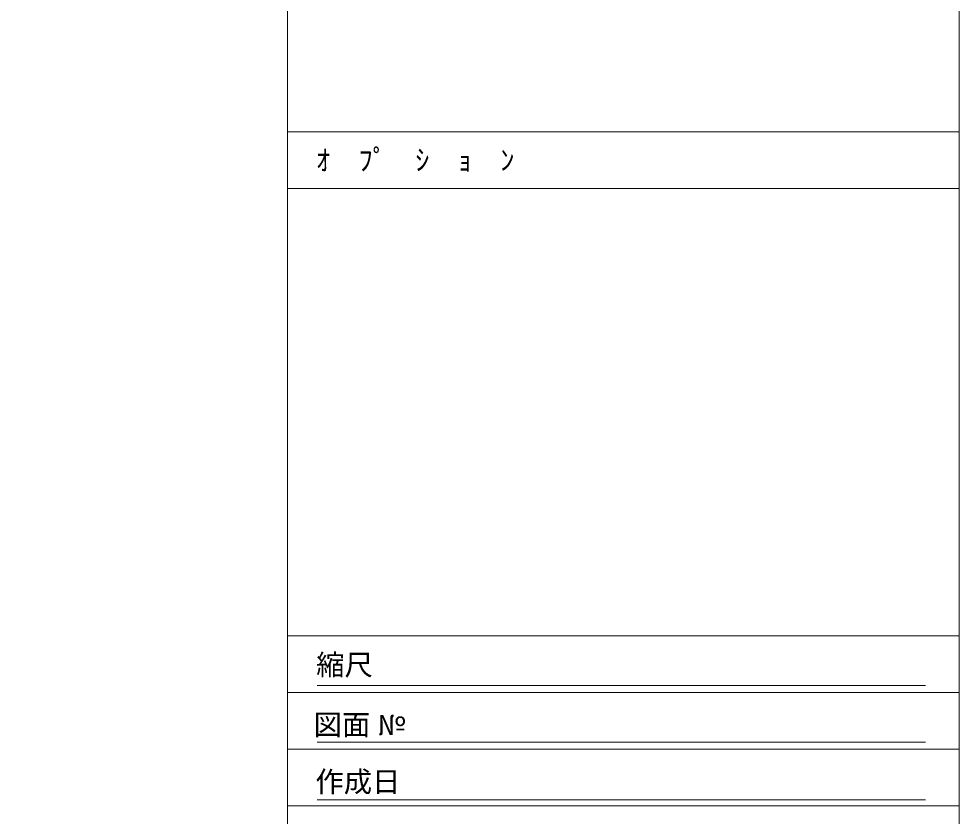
# Model space of a CAD drawing. Units: millimetres, scale not verified. Extents: x -102 to 101, y -70 to 71.
# Drawn here: x 59.13 to 100.63, y -34.78 to 0.44 of the extents above; entities that cross this region are included whole.
import ezdxf
from ezdxf.enums import TextEntityAlignment as Align

# ---------------------------------------------------------------- set-up
doc = ezdxf.new("R2010")
doc.units = ezdxf.units.MM
doc.header["$LTSCALE"] = 0.5
doc.layers.add('0-2_寸法', color=7, linetype='Continuous', lineweight=18)
doc.layers.add('0-A_一般', color=140, linetype='Continuous', lineweight=18)
doc.styles.add('ＭＳ ゴシック', font='')
doc.styles.get('ＭＳ ゴシック').set_extended_font_data('MS Gothic')

msp = doc.modelspace()

# ---------------------------------------------------------------- linework, layer by layer
at = {"layer": '0-2_寸法'}
for p, q in [((72.2919, -29.0059), (99.1444, -29.0059)), ((72.2919, -31.5059), (99.1444, -31.5059)), ((72.2919, -34.0559), (99.1444, -34.0559))]:
    msp.add_line(p, q, dxfattribs=at)
msp.add_lwpolyline([(100.6263, 70.6851), (100.6263, -69.8149), (-101.8737, -69.8149), (-101.8737, 70.6851)], dxfattribs=at)
for points in [[(70.9906, 45.4441), (100.6263, 45.4441), (100.6263, -4.5559), (70.9906, -4.5559)], [(70.9906, -4.5559), (100.6263, -4.5559), (100.6263, -7.0559), (70.9906, -7.0559)], [(70.9906, -34.3202), (100.6263, -34.3202), (100.6263, -55.1559), (70.9906, -55.1559)]]:
    msp.add_lwpolyline(points, close=True, dxfattribs=at)
at = {"layer": '0-A_一般', "color": 7}
for points in [[(70.9906, -7.0559), (100.6263, -7.0559), (100.6263, -26.8202), (70.9906, -26.8202)], [(70.9906, -26.8202), (100.6263, -26.8202), (100.6263, -29.3202), (70.9906, -29.3202)], [(70.9906, -29.3202), (100.6263, -29.3202), (100.6263, -31.8202), (70.9906, -31.8202)], [(70.9906, -31.8202), (100.6263, -31.8202), (100.6263, -34.3202), (70.9906, -34.3202)]]:
    msp.add_lwpolyline(points, close=True, dxfattribs=at)

# ---------------------------------------------------------------- texts
at = {"layer": '0-2_寸法', "style": 'ＭＳ ゴシック'}
msp.add_text('ｵ\u3000ﾌﾟ\u3000ｼ\u3000ｮ\u3000ﾝ', height=0.9169, dxfattribs=at).set_placement((72.248, -6.5345), align=Align.BOTTOM_LEFT)
at = {"layer": '0-A_一般', "color": 7, "style": 'ＭＳ ゴシック'}
for s, p in [('縮尺', (72.2535, -28.8281)), ('図面', (72.1437, -31.4707)), ('№', (74.9541, -31.4707)), ('作成日', (72.2206, -33.9876))]:
    msp.add_text(s, height=0.9169, dxfattribs=at).set_placement(p, align=Align.BOTTOM_LEFT)

doc.saveas('drawing.dxf')
